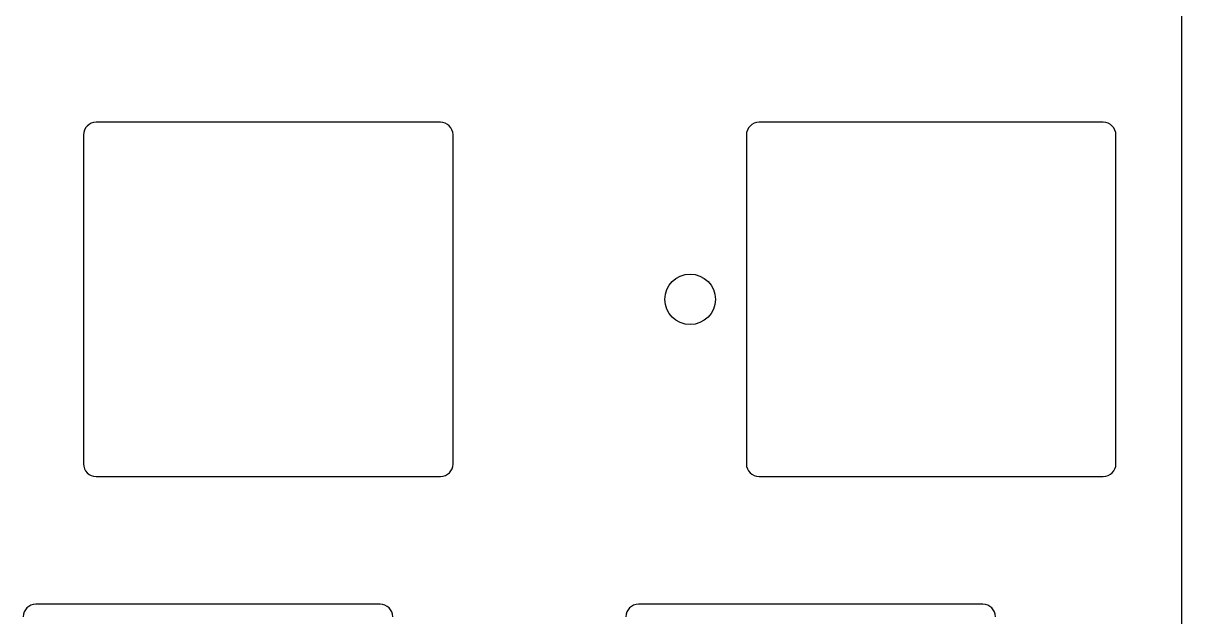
# Model space of a CAD drawing. Header units: millimetres. Extents: x -10 to 277, y -95 to 18.
# Drawn here: x 230.82 to 276.6, y -69.7 to -46.23 of the extents above; entities that cross this region are included whole.
import ezdxf

# ---------------------------------------------------------------- set-up
doc = ezdxf.new("R2010")
doc.units = ezdxf.units.MM
doc.header["$MEASUREMENT"] = 0
doc.layers.add('BLACK', color=7, linetype='CONTINUOUS')
doc.layers.add('Edge.Cuts', color=53, linetype='CONTINUOUS')

msp = doc.modelspace()

# ---------------------------------------------------------------- linework, layer by layer
at = {"layer": 'BLACK', "linetype": 'Continuous'}
for p, q in [((247.306162, -50.152051), (233.70625, -50.152051)), ((273.497462, -50.152003), (259.897462, -50.152003)), ((233.20625, -50.652003), (233.20625, -63.652051)), ((247.80625, -63.651903), (247.80625, -50.644041)), ((259.397462, -50.652003), (259.397462, -63.652003)), ((273.997462, -63.652003), (273.997462, -50.652003)), ((233.706262, -64.152051), (247.312407, -64.152051)), ((259.897462, -64.152003), (273.497462, -64.152003))]:
    msp.add_line(p, q, dxfattribs=at)
at = {"layer": 'BLACK'}
msp.add_circle((257.175, -57.15), 1, dxfattribs=at)
for centre, radius, start, end in [((233.706162, -50.652003), 0.499912, 89.989915, 180), ((247.306162, -50.652203), 0.500152, 0.9350487, 90), ((259.897462, -50.652003), 0.5, 90, 180), ((273.497462, -50.652003), 0.5, 0, 90), ((233.706262, -63.652103), 0.499948, 179.9940414, 270), ((247.306062, -63.651903), 0.500188, 270.7268293, 0), ((259.897462, -63.652003), 0.5, 180, 270), ((273.497462, -63.652003), 0.5, 270, 0)]:
    msp.add_arc(centre, radius, start, end, dxfattribs=at)
at = {"layer": 'Edge.Cuts', "linetype": 'Continuous'}
for p, q in [((276.6, -93.226), (276.6, 16.026)), ((244.925, -69.2), (231.325, -69.2)), ((268.7375, -69.2), (255.1375, -69.2))]:
    msp.add_line(p, q, dxfattribs=at)
at = {"layer": 'Edge.Cuts'}
for centre, radius, start, end in [((231.325022, -69.700041), 0.500022, 90.0025208, 179.9953019), ((244.925022, -69.700041), 0.500041, 0.0046985, 90.0025208), ((255.137522, -69.700041), 0.500022, 90.0025208, 179.9953019), ((268.737522, -69.700041), 0.500041, 0.0046985, 90.0025208)]:
    msp.add_arc(centre, radius, start, end, dxfattribs=at)

doc.saveas('drawing.dxf')
